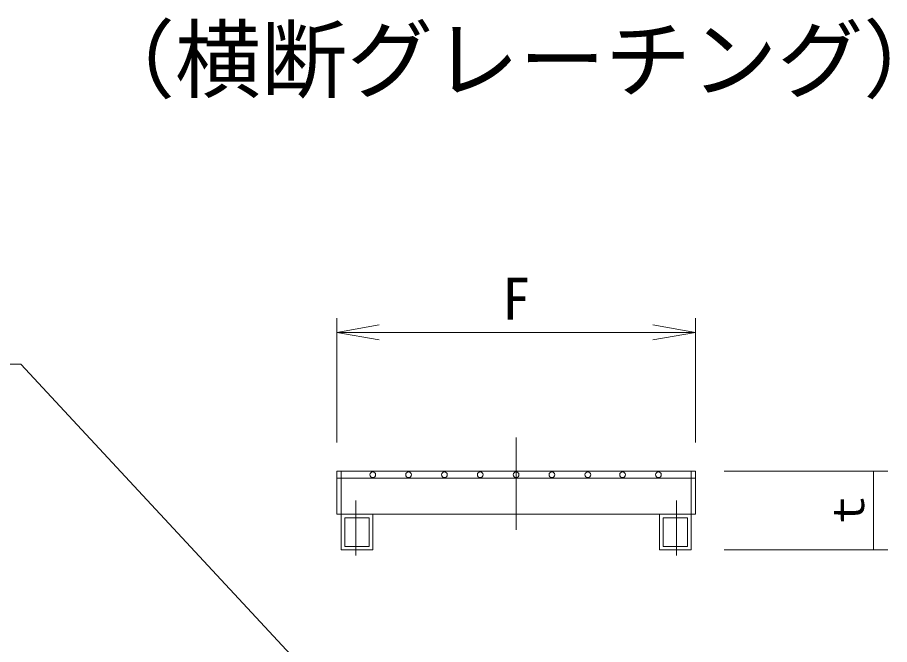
# Model space of a CAD drawing. Units: millimetres, scale not verified. Extents: x -9827 to 17627, y 1244 to 12720.
# Drawn here: x 5730 to 6946, y 8378 to 9253 of the extents above; entities that cross this region are included whole.
import ezdxf
from ezdxf.enums import TextEntityAlignment as Align

# ---------------------------------------------------------------- set-up
doc = ezdxf.new("R2010")
doc.units = ezdxf.units.MM
doc.header["$LTSCALE"] = 20
doc.layers.add('Layer1', color=4, linetype='Continuous', lineweight=18)
doc.styles.add('ＭＳ ゴシック-5.0-0.0', font='')
doc.styles.get('ＭＳ ゴシック-5.0-0.0').set_extended_font_data('ＭＳ ゴシック-5.0-0.0')

msp = doc.modelspace()

# ---------------------------------------------------------------- linework, layer by layer
at = {"layer": 'Layer1'}
for p, q in [((6175.23, 8659.74), (6175.23, 8833.31)), ((6675.23, 8659.74), (6675.23, 8833.31)), ((6175.23, 8813.31), (6234.31, 8823.73)), ((6675.23, 8813.31), (6616.14, 8823.73)), ((6175.23, 8813.31), (6234.31, 8802.89)), ((6175.23, 8813.31), (6675.23, 8813.31)), ((6675.23, 8813.31), (6616.14, 8802.89)), ((5734.54, 8769.18), (5079.47, 8769.18)), ((5734.54, 8769.18), (6162.75, 8307.92)), ((6425.23, 8537.84), (6425.23, 8666.62)), ((6175.23, 8619.74), (6675.23, 8619.74)), ((6175.23, 8559.74), (6175.23, 8619.74)), ((6181.23, 8509.74), (6181.23, 8619.74)), ((6669.23, 8509.74), (6669.23, 8619.74)), ((6675.23, 8559.74), (6675.23, 8619.74)), ((6715.23, 8619.74), (6943.74, 8619.74)), ((6923.74, 8509.74), (6923.74, 8619.74)), ((6175.23, 8609.74), (6675.23, 8609.74)), ((6201.73, 8578.61), (6201.73, 8501.97)), ((6648.73, 8578.61), (6648.73, 8501.97)), ((6175.23, 8559.74), (6675.23, 8559.74)), ((6220.23, 8554.74), (6186.23, 8554.74)), ((6186.23, 8514.74), (6186.23, 8554.74)), ((6220.23, 8514.74), (6220.23, 8554.74)), ((6225.23, 8509.74), (6225.23, 8559.74)), ((6625.23, 8509.74), (6625.23, 8559.74)), ((6664.23, 8554.74), (6630.23, 8554.74)), ((6630.23, 8514.74), (6630.23, 8554.74)), ((6664.23, 8514.74), (6664.23, 8554.74)), ((6220.23, 8514.74), (6186.23, 8514.74)), ((6630.23, 8514.74), (6664.23, 8514.74)), ((6225.23, 8509.74), (6181.23, 8509.74)), ((6625.23, 8509.74), (6669.23, 8509.74)), ((6715.23, 8509.74), (6943.74, 8509.74))]:
    msp.add_line(p, q, dxfattribs=at)
for centre in [(6225.23, 8614.74), (6275.23, 8614.74), (6325.23, 8614.74), (6375.23, 8614.74), (6425.23, 8614.74), (6475.23, 8614.74), (6525.23, 8614.74), (6573.73, 8614.74), (6623.73, 8614.74)]:
    msp.add_circle(centre, 4, dxfattribs=at)

# ---------------------------------------------------------------- texts
at = {"layer": 'Layer1', "color": 7, "style": 'ＭＳ ゴシック-5.0-0.0'}
msp.add_text('（横断グレーチング）', height=87.98, dxfattribs=at).set_placement((6429.45, 9238.08), align=Align.TOP_CENTER)
msp.add_text('F', height=58.65, dxfattribs=at).set_placement((6425.23, 8813.31), align=Align.BOTTOM_CENTER)
msp.add_text('ｔ', height=43.99, rotation=90, dxfattribs=at).set_placement((6923.74, 8565.06), align=Align.BOTTOM_CENTER)

doc.saveas('drawing.dxf')
